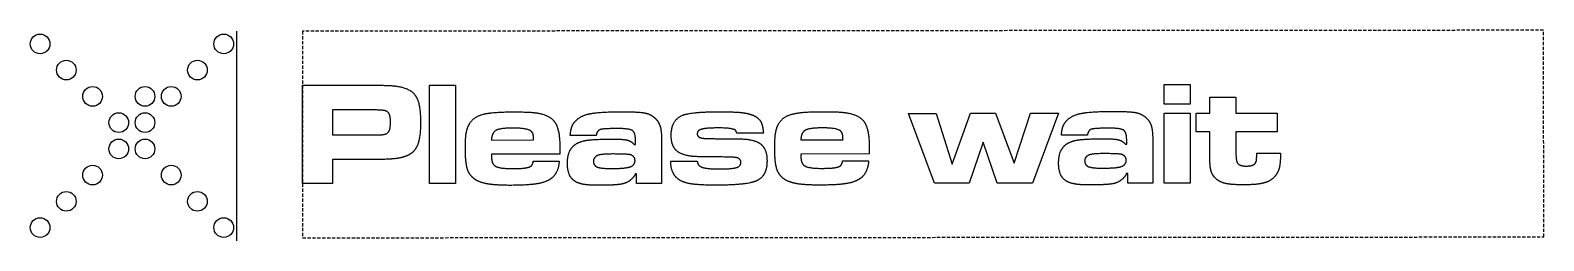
# Model space of a CAD drawing. Header units: millimetres. Extents: x -16 to 215, y -9 to 23.
import ezdxf

# ---------------------------------------------------------------- set-up
doc = ezdxf.new("R2010")
doc.units = ezdxf.units.MM
doc.linetypes.add('DASHED', pattern=[0.75, 0.5, -0.25])
doc.layers.get('0').update_dxf_attribs({"linetype": 'CONTINUOUS'})

msp = doc.modelspace()

# ---------------------------------------------------------------- linework, layer by layer
for p, q in [((16, -9.2), (15.99, 22.74)), ((26.01, -0.5), (26, 14.5)), ((26, 14.5), (36.28, 14.5)), ((45.36, 14.51), (49.34, 14.51)), ((45.37, -0.49), (45.36, 14.51)), ((49.34, 14.51), (49.35, -0.49)), ((157.4, 14.59), (161.37, 14.59)), ((157.4, 11.6), (157.4, 14.59)), ((161.37, 14.59), (161.38, 11.6)), ((161.38, 11.6), (157.4, 11.6)), ((164.38, 12.69), (168.35, 12.7)), ((164.38, 10.24), (164.38, 12.69)), ((168.35, 12.7), (168.36, 10.24)), ((36.29, 10.76), (30.57, 10.75)), ((30.57, 10.75), (30.58, 6.92)), ((118.43, 10.21), (122.64, 10.21)), ((122.38, -0.44), (118.43, 10.21)), ((122.64, 10.21), (125.09, 2.48)), ((125.09, 2.48), (127.9, 10.22)), ((127.9, 10.22), (131.67, 10.22)), ((131.67, 10.22), (134.56, 2.61)), ((134.56, 2.61), (137.04, 10.22)), ((137.04, 10.22), (141.29, 10.23)), ((141.29, 10.23), (137.33, -0.43)), ((157.4, 10.24), (161.38, 10.24)), ((157.41, -0.41), (157.4, 10.24)), ((161.38, 10.24), (161.38, -0.41)), ((162.28, 7.39), (162.28, 10.24)), ((162.28, 10.24), (164.38, 10.24)), ((168.36, 10.24), (174.65, 10.25)), ((174.65, 10.25), (174.65, 7.4)), ((96.3, 7.18), (92.25, 7.18)), ((164.38, 7.4), (162.28, 7.39)), ((164.38, 4.3), (164.38, 7.4)), ((174.65, 7.4), (168.36, 7.4)), ((168.36, 7.4), (168.36, 4.3)), ((30.58, 6.92), (36.29, 6.92)), ((54.83, 6.15), (61.26, 6.16)), ((70.81, 6.84), (66.84, 6.83)), ((76.62, 5.45), (76.8, 5.45)), ((76.8, 5.45), (76.8, 6.02)), ((80.78, 5.94), (80.78, -0.47)), ((102.01, 6.19), (108.44, 6.19)), ((129.83, 5.83), (127.69, -0.43)), ((131.93, -0.43), (129.83, 5.83)), ((145.71, 6.89), (141.74, 6.89)), ((151.52, 5.51), (151.7, 5.51)), ((151.7, 5.51), (151.7, 6.07)), ((155.68, 5.99), (155.68, -0.41)), ((36.33, 3.17), (30.58, 3.17)), ((30.58, 3.17), (30.58, -0.5)), ((65.24, 3.99), (54.83, 3.98)), ((61.21, 2.93), (65.17, 2.93)), ((82.16, 2.92), (86.22, 2.92)), ((112.41, 4.02), (102.01, 4.01)), ((108.38, 2.96), (112.35, 2.96)), ((171.52, 4.16), (175.16, 4.16)), ((76.96, 0.98), (76.77, 0.98)), ((76.96, -0.47), (76.96, 0.98)), ((151.86, 1.04), (151.67, 1.03)), ((151.86, -0.42), (151.86, 1.04)), ((30.58, -0.5), (26.01, -0.5)), ((49.35, -0.49), (45.37, -0.49)), ((80.78, -0.47), (76.96, -0.47)), ((127.69, -0.43), (122.38, -0.44)), ((137.33, -0.43), (131.93, -0.43)), ((155.68, -0.41), (151.86, -0.42)), ((161.38, -0.41), (157.41, -0.41)), ((16, -9.2), (15.99, -9.2))]:
    msp.add_line(p, q)
at = {"linetype": 'DASHED'}
for p, q in [((215.27, 22.88), (25.99, 22.74)), ((25.99, 22.74), (26.02, -8.75)), ((215.3, -8.62), (215.27, 22.88)), ((26.02, -8.75), (215.3, -8.62))]:
    msp.add_line(p, q, dxfattribs=at)
for centre in [(-14, 20.8), (14, 20.8), (14, 20.8), (-10, 16.8), (10, 16.8), (-6, 12.8), (2, 12.8), (6, 12.8), (-2, 8.8), (2, 8.8), (-2, 4.8), (2, 4.8), (-6, 0.8), (6, 0.8), (-10, -3.2), (10, -3.2), (-14, -7.2), (14, -7.2)]:
    msp.add_circle(centre, 1.5)
for points in [[(36.28, 14.5), (39.33, 14.51), (40.21, 14.38)], [(40.21, 14.38), (42.44, 14.09), (43.23, 12.95)], [(43.23, 12.95), (44.01, 11.82), (44.02, 8.89)], [(38.68, 10.6), (38.38, 10.72), (36.29, 10.76)], [(39.27, 10.07), (39.1, 10.44), (38.68, 10.6)], [(39.43, 8.89), (39.43, 9.69), (39.27, 10.07)], [(51.38, 8.45), (52.02, 9.72), (53.69, 10.11)], [(53.69, 10.11), (55.11, 10.44), (58.12, 10.44)], [(58.12, 10.44), (60.78, 10.44), (61.87, 10.26)], [(61.87, 10.26), (63.81, 9.93), (64.53, 8.81)], [(67.37, 8.71), (68.08, 9.73), (69.58, 10.1)], [(69.58, 10.1), (71.08, 10.46), (74.65, 10.46)], [(74.65, 10.46), (77.28, 10.47), (78.23, 10.27)], [(78.23, 10.27), (79.19, 10.07), (79.86, 9.4)], [(79.86, 9.4), (80.39, 8.87), (80.58, 8.13)], [(82.24, 6.85), (82.24, 9.21), (83.97, 9.92)], [(83.97, 9.92), (85.28, 10.46), (89.59, 10.46)], [(89.59, 10.46), (92.3, 10.47), (93.53, 10.26)], [(93.53, 10.26), (94.76, 10.06), (95.44, 9.49)], [(95.44, 9.49), (95.86, 9.14), (96.04, 8.64)], [(98.55, 8.48), (99.19, 9.76), (100.86, 10.14)], [(100.86, 10.14), (102.29, 10.47), (105.3, 10.47)], [(105.3, 10.47), (107.96, 10.48), (109.05, 10.29)], [(109.05, 10.29), (110.98, 9.96), (111.71, 8.85)], [(142.27, 8.76), (142.98, 9.79), (144.48, 10.15)], [(144.48, 10.15), (145.98, 10.51), (149.55, 10.52)], [(149.55, 10.52), (152.18, 10.52), (153.14, 10.32)], [(153.14, 10.32), (154.09, 10.12), (154.76, 9.45)], [(154.76, 9.45), (155.29, 8.93), (155.48, 8.19)], [(36.29, 6.92), (37.85, 6.93), (38.2, 6.97)], [(38.2, 6.97), (38.54, 7), (38.82, 7.14)], [(38.82, 7.14), (39.17, 7.33), (39.3, 7.71)], [(39.3, 7.71), (39.43, 8.09), (39.43, 8.89)], [(44.02, 8.89), (44.02, 6.11), (43.37, 4.99)], [(50.85, 4.79), (50.85, 6.3), (50.96, 7.07)], [(50.96, 7.07), (51.07, 7.83), (51.38, 8.45)], [(55.52, 7.62), (54.87, 7.26), (54.83, 6.15)], [(58.18, 7.97), (56.17, 7.97), (55.52, 7.62)], [(60.94, 7.44), (60.42, 7.97), (58.18, 7.97)], [(61.18, 7.02), (61.12, 7.26), (60.94, 7.44)], [(61.26, 6.16), (61.24, 6.78), (61.18, 7.02)], [(64.53, 8.81), (65.26, 7.7), (65.26, 5.06)], [(66.84, 6.83), (66.92, 8.07), (67.37, 8.71)], [(71.41, 7.74), (70.91, 7.57), (70.81, 6.84)], [(74.06, 7.9), (71.92, 7.9), (71.41, 7.74)], [(76.34, 7.59), (75.87, 7.9), (74.06, 7.9)], [(76.8, 6.02), (76.8, 7.27), (76.34, 7.59)], [(80.58, 8.13), (80.77, 7.39), (80.78, 5.94)], [(86.91, 7.8), (86.21, 7.62), (86.21, 7.12)], [(86.21, 7.12), (86.22, 6.47), (87.17, 6.41)], [(89.47, 7.99), (87.6, 7.99), (86.91, 7.8)], [(91.97, 7.69), (91.48, 7.99), (89.47, 7.99)], [(92.25, 7.18), (92.14, 7.58), (91.97, 7.69)], [(96.04, 8.64), (96.22, 8.15), (96.3, 7.18)], [(98.03, 4.82), (98.03, 6.34), (98.14, 7.1)], [(98.14, 7.1), (98.25, 7.87), (98.55, 8.48)], [(102.7, 7.65), (102.05, 7.3), (102.01, 6.19)], [(105.36, 8), (103.35, 8), (102.7, 7.65)], [(108.12, 7.48), (107.6, 8), (105.36, 8)], [(108.35, 7.05), (108.29, 7.29), (108.12, 7.48)], [(108.44, 6.19), (108.41, 6.82), (108.35, 7.05)], [(111.71, 8.85), (112.43, 7.73), (112.44, 5.1)], [(141.74, 6.89), (141.82, 8.13), (142.27, 8.76)], [(146.31, 7.79), (145.81, 7.62), (145.71, 6.89)], [(148.96, 7.96), (146.82, 7.95), (146.31, 7.79)], [(151.24, 7.64), (150.77, 7.96), (148.96, 7.96)], [(151.7, 6.07), (151.7, 7.32), (151.24, 7.64)], [(155.48, 8.19), (155.68, 7.44), (155.68, 5.99)], [(43.37, 4.99), (42.93, 4.23), (42.14, 3.84)], [(51.14, 1.79), (50.86, 2.77), (50.85, 4.79)], [(65.26, 5.06), (65.26, 4.81), (65.24, 3.99)], [(66.42, 2.56), (66.41, 4.41), (67.33, 5.24)], [(67.33, 5.24), (68.05, 5.89), (69.24, 6.09)], [(69.24, 6.09), (70.42, 6.29), (73.61, 6.29)], [(73.61, 6.29), (74.98, 6.29), (75.57, 6.13)], [(75.57, 6.13), (76.16, 5.97), (76.62, 5.45)], [(82.73, 4.9), (82.24, 5.62), (82.24, 6.85)], [(85.26, 3.68), (83.39, 3.93), (82.73, 4.9)], [(87.17, 6.41), (87.92, 6.35), (92.6, 6.32)], [(92.6, 6.32), (94.84, 6.31), (95.84, 5.57)], [(95.84, 5.57), (96.85, 4.83), (96.85, 3.01)], [(98.32, 1.83), (98.03, 2.8), (98.03, 4.82)], [(112.44, 5.1), (112.44, 4.84), (112.41, 4.02)], [(141.32, 2.61), (141.32, 4.47), (142.23, 5.29)], [(142.23, 5.29), (142.95, 5.94), (144.14, 6.14)], [(144.14, 6.14), (145.33, 6.34), (148.51, 6.34)], [(148.51, 6.34), (149.89, 6.34), (150.47, 6.18)], [(150.47, 6.18), (151.06, 6.02), (151.52, 5.51)], [(39.98, 3.29), (39, 3.18), (36.33, 3.17)], [(42.14, 3.84), (41.35, 3.44), (39.98, 3.29)], [(54.83, 3.98), (54.83, 3.16), (54.94, 2.81)], [(54.94, 2.81), (55.04, 2.46), (55.35, 2.23)], [(60.93, 2.25), (61.13, 2.44), (61.21, 2.93)], [(65.17, 2.93), (65.01, 1.19), (64.12, 0.43)], [(67.19, 0.15), (66.42, 0.89), (66.42, 2.56)], [(70.98, 3.78), (70.39, 3.49), (70.39, 2.91)], [(70.39, 2.91), (70.39, 2.26), (70.97, 2.03)], [(73.47, 4.02), (71.46, 4.02), (70.98, 3.78)], [(76.07, 3.89), (75.78, 4), (73.47, 4.02)], [(75.98, 2.06), (76.72, 2.31), (76.72, 3.02)], [(76.72, 3.02), (76.72, 3.65), (76.07, 3.89)], [(83.1, 0.37), (82.2, 1.18), (82.16, 2.92)], [(88.81, 3.58), (85.93, 3.58), (85.26, 3.68)], [(86.22, 2.92), (86.27, 2.24), (86.98, 1.99)], [(92.21, 3.47), (91.9, 3.55), (88.81, 3.58)], [(92.18, 1.95), (92.88, 2.16), (92.88, 2.73)], [(92.88, 2.73), (92.88, 3.28), (92.21, 3.47)], [(96.85, 3.01), (96.86, 1.8), (96.46, 1.05)], [(102.01, 4.01), (102.01, 3.2), (102.11, 2.85)], [(102.11, 2.85), (102.22, 2.49), (102.53, 2.26)], [(108.11, 2.28), (108.31, 2.48), (108.38, 2.96)], [(112.35, 2.96), (112.19, 1.23), (111.3, 0.47)], [(142.09, 0.2), (141.32, 0.94), (141.32, 2.61)], [(145.88, 3.83), (145.29, 3.55), (145.29, 2.96)], [(145.29, 2.96), (145.3, 2.32), (145.87, 2.09)], [(148.37, 4.08), (146.36, 4.08), (145.88, 3.83)], [(150.98, 3.95), (150.68, 4.06), (148.37, 4.08)], [(150.88, 2.11), (151.62, 2.36), (151.62, 3.07)], [(151.62, 3.07), (151.62, 3.71), (150.98, 3.95)], [(164.4, 2.58), (164.38, 2.9), (164.38, 4.3)], [(164.64, 1.22), (164.45, 1.71), (164.4, 2.58)], [(168.36, 4.3), (168.36, 3.05), (168.54, 2.73)], [(168.54, 2.73), (168.83, 2.18), (169.94, 2.18)], [(169.94, 2.18), (171.1, 2.18), (171.37, 2.71)], [(171.37, 2.71), (171.48, 2.92), (171.5, 3.12)], [(171.5, 3.12), (171.53, 3.32), (171.52, 4.16)], [(175.16, 4.16), (175.14, 2.63), (174.98, 1.95)], [(52.2, 0.24), (51.43, 0.82), (51.14, 1.79)], [(54.17, -0.53), (52.92, -0.31), (52.2, 0.24)], [(55.35, 2.23), (55.94, 1.79), (58.03, 1.79)], [(58.03, 1.79), (59.36, 1.79), (60.03, 1.9)], [(60.03, 1.9), (60.69, 2), (60.93, 2.25)], [(64.12, 0.43), (63.35, -0.24), (61.95, -0.5)], [(68.58, -0.55), (67.71, -0.34), (67.19, 0.15)], [(70.97, 2.03), (71.54, 1.8), (73.14, 1.8)], [(73.14, 1.8), (75.23, 1.81), (75.98, 2.06)], [(76.77, 0.98), (76.33, 0.06), (75.37, -0.36)], [(85.09, -0.51), (83.82, -0.29), (83.1, 0.37)], [(86.98, 1.99), (87.68, 1.74), (89.55, 1.74)], [(89.55, 1.74), (91.48, 1.74), (92.18, 1.95)], [(96.46, 1.05), (96.07, 0.29), (95.22, -0.08)], [(99.37, 0.27), (98.6, 0.85), (98.32, 1.83)], [(101.34, -0.5), (100.1, -0.28), (99.37, 0.27)], [(102.53, 2.26), (103.12, 1.82), (105.21, 1.83)], [(105.21, 1.83), (106.54, 1.83), (107.2, 1.93)], [(107.2, 1.93), (107.87, 2.04), (108.11, 2.28)], [(111.3, 0.47), (110.53, -0.2), (109.12, -0.46)], [(143.48, -0.49), (142.62, -0.29), (142.09, 0.2)], [(145.87, 2.09), (146.44, 1.86), (148.04, 1.86)], [(148.04, 1.86), (150.13, 1.86), (150.88, 2.11)], [(151.67, 1.03), (151.23, 0.11), (150.27, -0.31)], [(165.25, 0.31), (164.82, 0.73), (164.64, 1.22)], [(166.76, -0.47), (165.84, -0.26), (165.25, 0.31)], [(174.36, 0.69), (173.77, -0.07), (172.72, -0.37)], [(174.98, 1.95), (174.82, 1.27), (174.36, 0.69)], [(57.73, -0.76), (55.41, -0.76), (54.17, -0.53)], [(61.95, -0.5), (60.54, -0.75), (57.73, -0.76)], [(71.06, -0.75), (69.45, -0.75), (68.58, -0.55)], [(73.96, -0.66), (73.04, -0.75), (71.06, -0.75)], [(75.37, -0.36), (74.87, -0.58), (73.96, -0.66)], [(89.26, -0.73), (86.35, -0.74), (85.09, -0.51)], [(95.22, -0.08), (93.81, -0.73), (89.26, -0.73)], [(104.9, -0.72), (102.58, -0.72), (101.34, -0.5)], [(109.12, -0.46), (107.71, -0.72), (104.9, -0.72)], [(145.96, -0.69), (144.35, -0.7), (143.48, -0.49)], [(148.86, -0.61), (147.95, -0.69), (145.96, -0.69)], [(150.27, -0.31), (149.77, -0.53), (148.86, -0.61)], [(169.6, -0.68), (167.69, -0.68), (166.76, -0.47)], [(172.72, -0.37), (171.67, -0.68), (169.6, -0.68)]]:
    msp.add_open_spline(points, degree=2)

doc.saveas('drawing.dxf')
